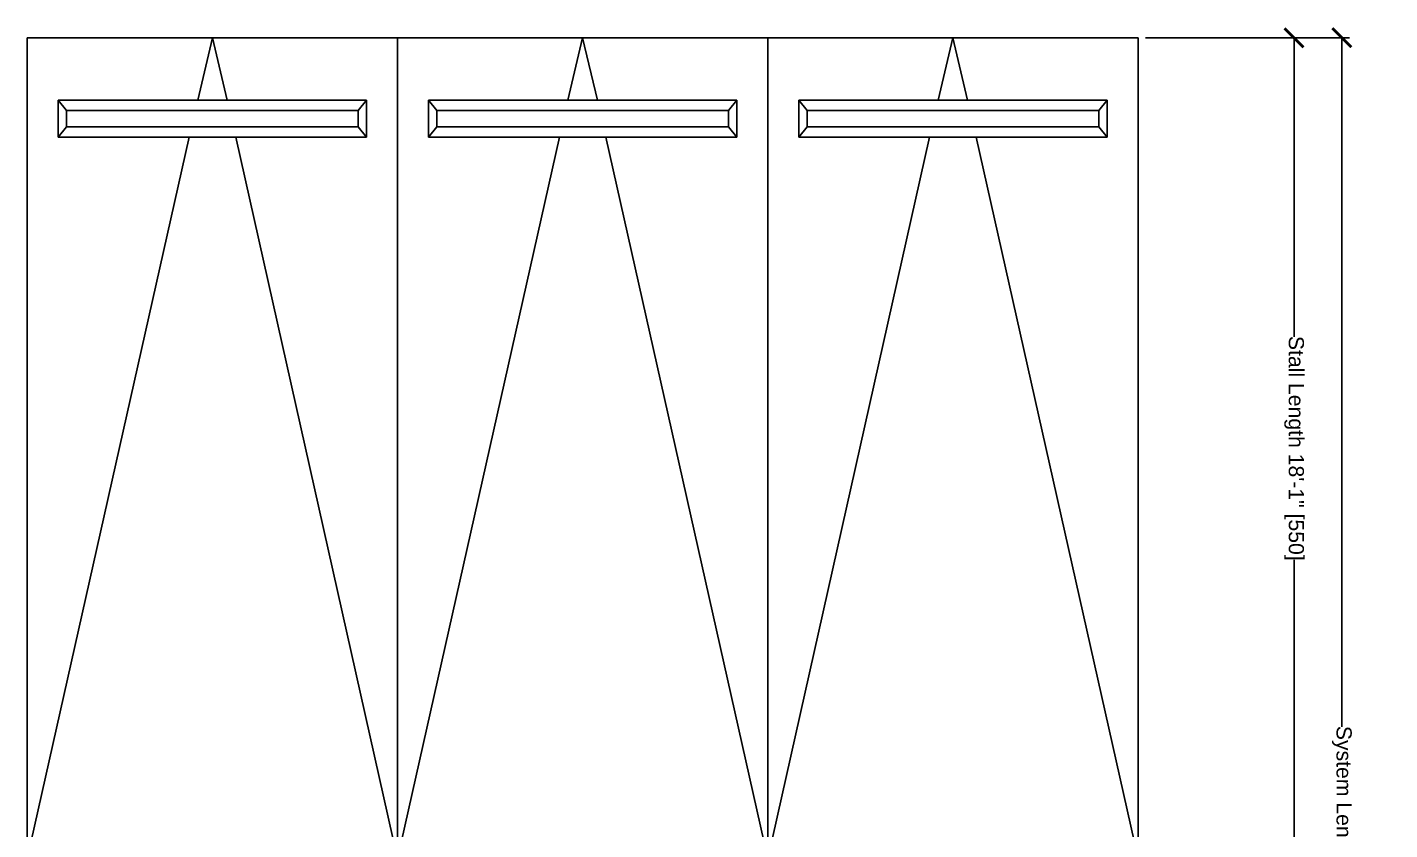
# Model space of a CAD drawing. Extents: x -210816 to 22943, y 10566 to 41486.
# Drawn here: x 12401.5 to 12760.8, y 12167.4 to 12379 of the extents above; entities that cross this region are included whole.
import ezdxf

# ---------------------------------------------------------------- set-up
doc = ezdxf.new("R2010")
doc.units = 0
doc.header["$MEASUREMENT"] = 0
doc.layers.get('0').update_dxf_attribs({"linetype": 'CONTINUOUS'})
doc.layers.get('DEFPOINTS').update_dxf_attribs({"linetype": 'CONTINUOUS'})
doc.layers.add('DIM', color=6, linetype='CONTINUOUS')
doc.styles.get("Standard").update_dxf_attribs({"font": 'arial.ttf'})
doc.dimstyles.get("Standard").update_dxf_attribs({"dimtxt": 5, "dimasz": 5, "dimexe": 2, "dimexo": 2, "dimgap": 0.09, "dimtad": 0, "dimtih": 1, "dimtoh": 1, "dimdec": 1, "dimzin": 0, "dimdsep": 46, "dimlunit": 4, "dimtxsty": 'Standard', "dimblk": 'ARCHTICK', "dimcen": -0.09, "dimadec": 0, "dimazin": 0, "dimtfac": 1, "dimtdec": 4, "dimtofl": 0, "dimtmove": 0, "dimatfit": 3, "dimldrblk": 'ARCHTICK', "dimfxl": 1, "dimtolj": 1, "dimtzin": 0, "dimarcsym": 0})

# ---------------------------------------------------------------- blocks, each defined once
blk = doc.blocks.new('A$C24089')
for p, q in [((0, 0), (0, 216.53)), ((97.63, 216.53), (0, 216.53)), ((44.94, 200.03), (48.82, 216.53)), ((52.69, 200.03), (48.82, 216.53)), ((97.63, 0), (97.63, 216.53)), ((89.49, 200.03), (8.14, 200.03)), ((8.14, 190.33), (8.14, 200.03)), ((10.36, 197.32), (8.14, 200.03)), ((87.27, 197.32), (89.49, 200.03)), ((89.49, 190.33), (89.49, 200.03)), ((10.36, 193.03), (10.36, 197.32)), ((87.27, 197.32), (10.36, 197.32)), ((87.27, 193.03), (87.27, 197.32)), ((10.36, 193.03), (8.14, 190.33)), ((87.27, 193.03), (10.36, 193.03)), ((87.27, 193.03), (89.49, 190.33)), ((0, 0), (42.67, 190.33)), ((89.49, 190.33), (8.14, 190.33)), ((97.63, 0), (54.96, 190.33)), ((97.63, 0), (0, 0))]:
    blk.add_line(p, q)
blk = doc.blocks.new('A$C14959')
for p in [(0, 0), (97.63, 0), (195.27, 0)]:
    blk.add_blockref('A$C24089', p)
blk = doc.blocks.new('_ARCHTICK')
at = {"color": 0, "linetype": 'ByBlock', "const_width": 0.15}
blk.add_lwpolyline([(-0.5, -0.5), (0.5, 0.5)], dxfattribs=at)
blk = doc.blocks.new('*D15553')
at = {"layer": 'DEFPOINTS', "color": 0}
for p in [(12694.43, 12376.25), (12698.37, 11943.18), (12748.15, 11943.18)]:
    blk.add_point(p, dxfattribs=at)
at = {"layer": 'DIM', "color": 0, "lineweight": -2}
for p, q in [((12696.43, 12376.25), (12750.15, 12376.25)), ((12748.15, 12376.25), (12748.15, 12194.54)), ((12748.15, 11943.18), (12748.15, 12124.89)), ((12700.37, 11943.18), (12750.15, 11943.18))]:
    blk.add_line(p, q, dxfattribs=at)
at = {"layer": 'DIM', "color": 0, "lineweight": -2, "xscale": 5, "yscale": 5, "zscale": 5}
for p, rotation in [((12748.15, 12376.25), 90), ((12748.15, 11943.18), 270)]:
    blk.add_blockref('_ARCHTICK', p, dxfattribs=dict(at, rotation=rotation))
at = {"layer": 'DIM', "color": 0, "insert": (12748.15, 12159.72), "char_height": 4, "attachment_point": 5, "rotation": 270}
blk.add_mtext('\\A1;System Length 36\'-1" [1100]', dxfattribs=at)
blk = doc.blocks.new('*D16023')
at = {"layer": 'DEFPOINTS', "color": 0}
for p in [(12698.37, 12376.25), (12698.37, 12159.72), (12735.56, 12159.72)]:
    blk.add_point(p, dxfattribs=at)
at = {"layer": 'DIM', "color": 0, "lineweight": -2}
for p, q in [((12700.37, 12376.25), (12737.56, 12376.25)), ((12735.56, 12376.25), (12735.56, 12297.38)), ((12735.56, 12159.72), (12735.56, 12238.59)), ((12700.37, 12159.72), (12737.56, 12159.72))]:
    blk.add_line(p, q, dxfattribs=at)
at = {"layer": 'DIM', "color": 0, "lineweight": -2, "xscale": 5, "yscale": 5, "zscale": 5}
for p, rotation in [((12735.56, 12376.25), 90), ((12735.56, 12159.72), 270)]:
    blk.add_blockref('_ARCHTICK', p, dxfattribs=dict(at, rotation=rotation))
at = {"layer": 'DIM', "color": 0, "insert": (12735.56, 12267.98), "char_height": 4, "attachment_point": 5, "rotation": 270}
blk.add_mtext('\\A1;Stall Length 18\'-1" [550]', dxfattribs=at)

msp = doc.modelspace()

# ---------------------------------------------------------------- block references
msp.add_blockref('A$C14959', (12401.53, 12159.72))

# ---------------------------------------------------------------- dimensions: what is measured, and where the dimension line sits
at = {"layer": 'DIM'}
for base, p1, p2, text, picture, middle in [((12748.15, 11943.18), (12694.43, 12376.25), (12698.37, 11943.18), 'System Length <>', '*D15553', (12748.15, 12159.72)), ((12735.56, 12159.72), (12698.37, 12376.25), (12698.37, 12159.72), 'Stall Length <>', '*D16023', (12735.56, 12267.98))]:
    dim = msp.add_linear_dim(base=base, p1=p1, p2=p2, angle=90, text=text, dimstyle='Standard', override={"dimtxt": 4, "dimdec": 0}, dxfattribs=at)
    dim.commit()
    dim.dimension.update_dxf_attribs({"geometry": picture, "text_midpoint": middle, "text_rotation": 270})

doc.saveas('drawing.dxf')
